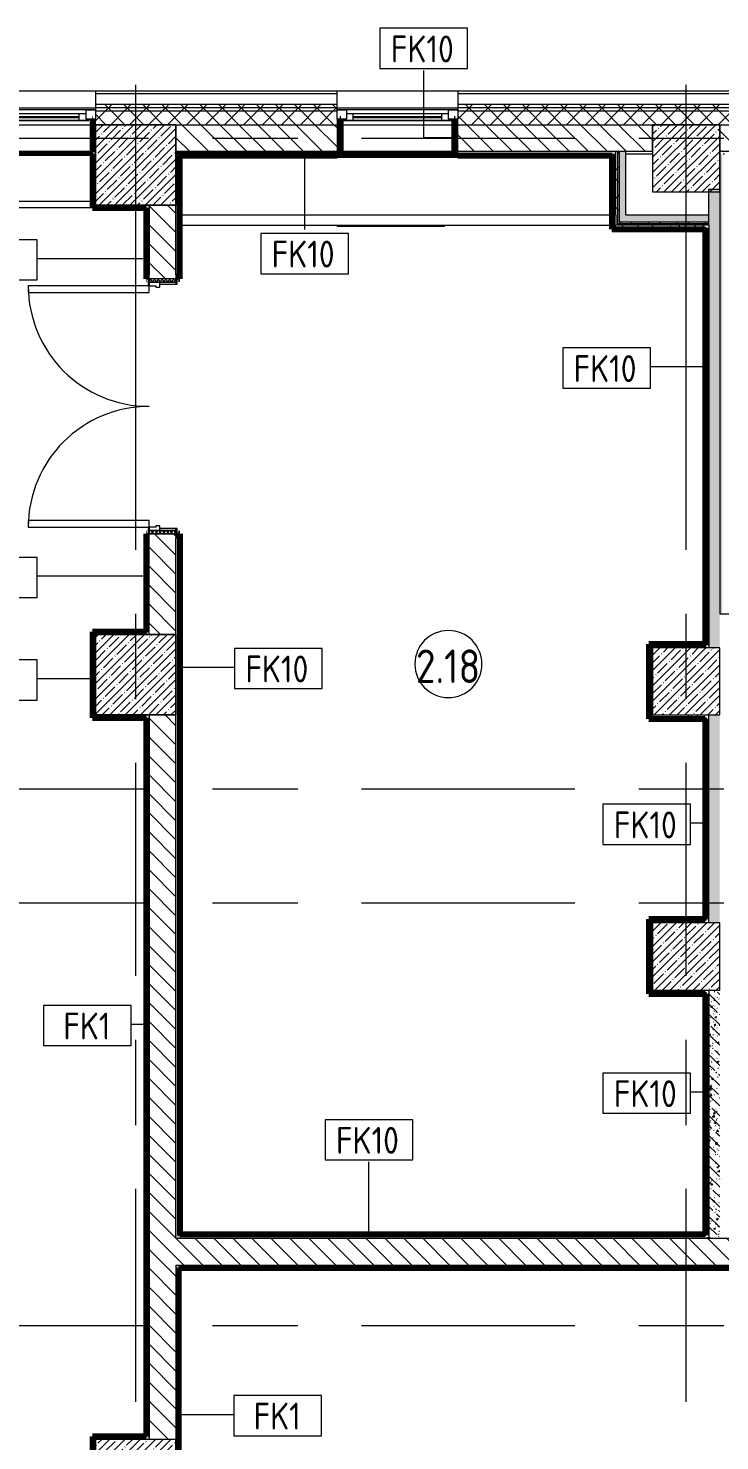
# Model space of a CAD drawing. Header units: millimetres. Extents: x 35157 to 232994, y -8553 to 29000.
# Drawn here: x 65660 to 70810, y 17291 to 27819 of the extents above; entities that cross this region are included whole.
import ezdxf

# ---------------------------------------------------------------- set-up
doc = ezdxf.new("R2010")
doc.units = ezdxf.units.MM
doc.linetypes.add('Осевая', pattern=[3175, 635, -476.25, 1587.5, -476.25])
for name, color, linetype, lineweight in [('A-AREA-IDEN', 7, 'Continuous', 9), ('A-DOOR', 7, 'Continuous', 9), ('A-DOOR-2', 7, 'Continuous', 13), ('A-DOOR-FRAM', 7, 'Continuous', 13), ('A-DOOR-FRAM-1', 7, 'Continuous', 9), ('A-GLAZ', 7, 'Continuous', 9), ('A-GLAZ-1', 7, 'Continuous', 13), ('A-WALL', 7, 'Continuous', 9), ('A-WALL-IDEN', 7, 'Continuous', 9), ('I-WALL', 7, 'Continuous', 9), ('S-COLS', 7, 'Continuous', 9), ('Знаки', 7, 'Continuous', 9), ('Оси', 7, 'Continuous', 9), ('Оси-2', 7, 'Осевая', 9)]:
    doc.layers.add(name, color=color, linetype=linetype, lineweight=lineweight)
for name, color, linetype, lineweight, true_color in [('A-WALL-1', 7, 'Continuous', 9, 0xc0c0c0), ('A-WALL-4', 7, 'Continuous', 9, 0xff80c0), ('A-WALL-7', 7, 'Continuous', 9, 0xa9f3f5), ('I-WALL-10', 7, 'Continuous', 53, 0xff80c0), ('I-WALL-13', 7, 'Continuous', 80, 0xa9f3f5), ('I-WALL-14', 7, 'Continuous', 70, 0xa9f3f5), ('I-WALL-19', 7, 'Continuous', 80, 0xffd2ff), ('I-WALL-2', 7, 'Continuous', 9, 0xa9f3f5), ('I-WALL-5', 7, 'Continuous', 9, 0xc0c0c0), ('I-WALL-9', 7, 'Continuous', 80, 0xff80c0), ('S-WALL-ANLY', 7, 'Continuous', 13, 0x008040), ('S-WALL-ANLY-1', 7, 'Continuous', 5, 0x008040), ('Знаки-10', 7, 'Continuous', 9, 0xdfdfdf), ('Знаки-3', 9, 'Continuous', 9, 0x808080)]:
    doc.layers.add(name, color=color, linetype=linetype, lineweight=lineweight, true_color=true_color)
doc.styles.add('GOST Common', font='GOST_Common.ttf', dxfattribs={"width": 0.9, "height": 200})
doc.styles.add('GOST Common_1', font='GOST_Common.ttf', dxfattribs={"width": 0.9, "height": 250})
pattern_1 = [(45, (0, 0), (-57.02463, 57.02463), []), (45, (57.025, 0), (-57.02463, 57.02463), [100.806, -20.161, 3.353, -16.808])]
pattern_2 = [(135, (0, 0), (-70.71068, -70.71068), [])]
pattern_3 = [(135, (0, 0), (-75.43415, -75.43415), [106.68, -17.78, 3.556, -17.78]), (135, (0, 75.39), (-75.43415, -75.43415), []), (50, (0, 0), (127.52922, -11.15758), [13.335, -146.685]), (355, (0, 0), (-24.66966, 133.74002), [10.668, -117.348]), (100.451, (10.63, -0.93), (102.85973, 122.58178), [11.333, -124.663]), (46.184, (0, 35.56), (189.75516, -29.43036), [20.002, -220.027]), (96.636, (15.81, 33.1), (166.1822, 173.1996), [17, -186.995]), (351.184, (0, 35.56), (166.18393, 173.19757), [16.002, -176.022]), (21, (17.78, 26.67), (106.13027, -71.58603), [13.335, -146.685]), (326, (17.78, 26.67), (43.26188, 128.93175), [10.668, -117.348]), (71.451, (26.62, 20.7), (149.39198, 57.34505), [11.333, -124.663]), (37.5, (0, 0), (2.162228, 59.188357), [3.353, -112.573, 3.353, -115.773, -117.793]), (37.5, (0, 0), (2.162228, 59.188357), [-235.052, 3.353, -114.44]), (7.5, (0, 0), (46.773857, 70.12615), [3.353, -64.567, 3.353, -109.906, -44.894]), (7.5, (0, 0), (46.773857, 70.12615), [-181.178, 3.353, -41.542]), (327.5, (-39.65, 0), (94.91367, -4.010093), [3.353, -41.097, 3.353, -135.331, -184.023]), (327.5, (-39.65, 0), (94.91367, -4.010093), [-183.134, 3.353, -180.67]), (317.5, (-57.43, 0), (103.69057, 17.79882), [3.353, -54.432, 3.353, -88.748, -130.683]), (317.5, (-57.43, 0), (103.69057, 17.79882), [-149.885, 3.353, -127.33])]
pattern_4 = [(45, (0, 0), (-70.71068, 70.71068), []), (135, (0, 0), (-70.71068, -70.71068), [])]
pattern_5 = [(0, (0, 0), (121.92, 30.48), [10.058, -81.382, 10.058, -81.382, -487.68]), (0, (0, 0), (121.92, 30.48), [-182.88, 10.058, -172.822, 10.058, -81.382, -213.36]), (0, (0, 0), (121.92, 30.48), [-457.2, 10.058, -50.902, 10.058, -142.342]), (120, (45.72, 15.24), (-87.356454, 90.345817), [10.058, -81.382, 10.058, -81.382, -487.68]), (120, (45.72, 15.24), (-87.356454, 90.345817), [-182.88, 10.058, -172.822, 10.058, -81.382, -213.36]), (120, (45.72, 15.24), (-87.356454, 90.345817), [-457.2, 10.058, -50.902, 10.058, -142.342]), (240, (60.96, 76.2), (-34.563546, -120.825817), [10.058, -81.382, 10.058, -81.382, -487.68]), (240, (60.96, 76.2), (-34.563546, -120.825817), [-182.88, 10.058, -172.822, 10.058, -81.382, -213.36]), (240, (60.96, 76.2), (-34.563546, -120.825817), [-457.2, 10.058, -50.902, 10.058, -142.342])]
pattern_6 = [(45, (0, 0), (-106.06602, 106.06602), []), (135, (0, 0), (-106.06602, -106.06602), [])]

# ---------------------------------------------------------------- blocks, each defined once
blk = doc.blocks.new('BSC_Колонна _Прямоугольная - 600х600-V14-План отделки стен 2 этажа в осях 12-23')
at = {"layer": 'S-COLS'}
h = blk.add_hatch(dxfattribs=at)
h.set_pattern_fill('FP_17', color=256, style=0, pattern_type=2)
h.set_pattern_definition([(45, (-66460, -17000), (-57.02463, 57.02463), []), (45, (-66402.975, -17000), (-57.02463, 57.02463), [100.806, -20.161, 3.353, -16.808])])
h.paths.add_polyline_path([(-300, -300), (300, -300), (300, 300), (-300, 300)])
for p, q in [((300, 300), (-300, 300)), ((-300, 300), (-300, -300)), ((300, -300), (300, 300)), ((-300, -300), (300, -300))]:
    blk.add_line(p, q, dxfattribs=at)
blk = doc.blocks.new('BSC_Колонна _Прямоугольная - 500х500-V26-План отделки стен 2 этажа в осях 12-23')
at = {"layer": 'S-COLS'}
h = blk.add_hatch(dxfattribs=at)
h.set_pattern_fill('FP_36', color=256, style=0, pattern_type=2)
h.set_pattern_definition([(45, (-70560, -22950), (-57.02463, 57.02463), []), (45, (-70502.975, -22950), (-57.02463, 57.02463), [100.806, -20.161, 3.353, -16.808])])
h.paths.add_polyline_path([(-250, -250), (250, -250), (250, 250), (-250, 250), (-250, -204)])
for p, q in [((250, 250), (-250, 250)), ((-250, 250), (-250, -250)), ((250, -250), (250, 250)), ((-250, -250), (250, -250))]:
    blk.add_line(p, q, dxfattribs=at)
blk = doc.blocks.new('110_Дверь_СКБ_2Ст - Д-10 1800x2100h_Актовый зал EI30-32403870-План отделки стен 2 этажа в осях 12-23')
at = {"layer": 'A-DOOR'}
h = blk.add_hatch(dxfattribs=at)
h.set_pattern_fill('FP_48', color=256, style=0, pattern_type=2)
h.set_pattern_definition([(135, (1351.41, 164.685), (-14.1421, -14.1421), []), (225, (1351.41, 164.685), (14.1421, -14.1421), [])])
h.paths.add_polyline_path([(937.5, 100), (937.5, -100), (962.5, -100), (962.5, 100)])
at = {"layer": 'A-DOOR-FRAM-1'}
h = blk.add_hatch(dxfattribs=at)
h.set_pattern_fill('FP_49', color=256, style=0, pattern_type=2)
h.set_pattern_definition([(45, (-771.384, 164.685), (-14.1421, 14.1421), []), (135, (-771.384, 164.685), (-14.1421, -14.1421), [])])
h.paths.add_polyline_path([(-937.5, -100), (-912.5, -100), (-912.5, 100), (-937.5, 100)])
at = {"layer": 'A-DOOR'}
for centre, start, end in [((-887.5, 100), 0, 90), ((912.5, 100), 90, 180)]:
    blk.add_arc(centre, 900, start, end, dxfattribs=at)
at = {"layer": 'A-DOOR-2'}
for p, q in [((-887.5, 1000), (-887.5, 100)), ((-837.5, 1000), (-887.5, 1000)), ((-837.5, 100), (-837.5, 1000)), ((912.5, 1000), (862.5, 1000)), ((862.5, 1000), (862.5, 100)), ((912.5, 100), (912.5, 1000)), ((-887.5, 100), (-837.5, 100)), ((862.5, 100), (912.5, 100))]:
    blk.add_line(p, q, dxfattribs=at)
at = {"layer": 'A-DOOR-FRAM'}
for p, q in [((-897.5, 108), (-967.5, 108)), ((-967.5, 108), (-967.5, 100)), ((-897.5, 100), (-897.5, 108)), ((992.5, 108), (922.5, 108)), ((922.5, 108), (922.5, 100)), ((992.5, 100), (992.5, 108)), ((-967.5, 100), (-897.5, 100)), ((-912.5, 100), (-937.5, 100)), ((-937.5, 100), (-937.5, -100)), ((-887.5, 100), (-912.5, 100)), ((-912.5, 100), (-912.5, 20)), ((-912.5, -100), (-912.5, 100)), ((-912.5, 20), (-877.5, 20)), ((-897.5, 20), (-912.5, 20)), ((-912.5, 20), (-912.5, -100)), ((-897.5, -100), (-897.5, 20)), ((-887.5, 50), (-887.5, 100)), ((-877.5, 50), (-887.5, 50)), ((-877.5, 20), (-877.5, 50)), ((912.5, 50), (902.5, 50)), ((902.5, 50), (902.5, 20)), ((902.5, 20), (937.5, 20)), ((912.5, 100), (912.5, 50)), ((937.5, 100), (912.5, 100)), ((922.5, 100), (992.5, 100)), ((937.5, 20), (922.5, 20)), ((922.5, 20), (922.5, -100)), ((937.5, 20), (937.5, 100)), ((962.5, 100), (937.5, 100)), ((937.5, 100), (937.5, -100)), ((937.5, -100), (937.5, 20)), ((962.5, -100), (962.5, 100)), ((-897.5, -100), (-967.5, -100)), ((-967.5, -100), (-967.5, -108)), ((-937.5, -100), (-912.5, -100)), ((-912.5, -100), (-897.5, -100)), ((-897.5, -108), (-897.5, -100)), ((922.5, -100), (937.5, -100)), ((992.5, -100), (922.5, -100)), ((922.5, -100), (922.5, -108)), ((937.5, -100), (962.5, -100)), ((992.5, -108), (992.5, -100)), ((-967.5, -108), (-897.5, -108)), ((922.5, -108), (992.5, -108))]:
    blk.add_line(p, q, dxfattribs=at)
blk = doc.blocks.new('BSC_Колонна _Прямоугольная - 500х500-V34-План отделки стен 2 этажа в осях 12-23')
at = {"layer": 'S-COLS'}
h = blk.add_hatch(dxfattribs=at)
h.set_pattern_fill('FP_53', color=256, style=0, pattern_type=2)
h.set_pattern_definition([(45, (-70560, -20900), (-57.02463, 57.02463), []), (45, (-70502.975, -20900), (-57.02463, 57.02463), [100.806, -20.161, 3.353, -16.808])])
h.paths.add_polyline_path([(-250, -250), (250, -250), (250, 250), (-250, 250)])
for p, q in [((250, 250), (-250, 250)), ((-250, 250), (-250, -250)), ((250, -250), (250, 250)), ((-250, -250), (250, -250))]:
    blk.add_line(p, q, dxfattribs=at)
blk = doc.blocks.new('120_Окно_СКБ_1Ст - 120_Окно_СКБ_1Ст 900х2500_h_-19906774-План отделки стен 2 этажа в осях 12-23')
at = {"layer": 'A-GLAZ'}
for p, q in [((450, -5), (-450, -5)), ((-430, -75), (-400, -75)), ((-330, -55), (330, -55)), ((330, -65), (-330, -65)), ((400, -75), (430, -75))]:
    blk.add_line(p, q, dxfattribs=at)
at = {"layer": 'A-GLAZ-1'}
for p, q in [((-450, -75), (-450, -5)), ((-450, -5), (-380, -5)), ((-380, -75), (-450, -75)), ((-380, -75), (-400, -75)), ((-400, -75), (-400, -85)), ((-400, -85), (400, -85)), ((400, -85), (-400, -85)), ((-380, -5), (-380, -75)), ((380, -35), (-380, -35)), ((-380, -35), (-380, -75)), ((-330, -85), (-330, -35)), ((330, -85), (330, -35)), ((380, -75), (380, -5)), ((380, -5), (450, -5)), ((380, -75), (380, -35)), ((450, -75), (380, -75)), ((400, -75), (380, -75)), ((400, -85), (400, -75)), ((450, -5), (450, -75))]:
    blk.add_line(p, q, dxfattribs=at)
blk = doc.blocks.new('120_Окно_СКБ_1Ст - 120_Окно_СКБ_1Ст 900х2500_h_-V35-План отделки стен 2 этажа в осях 12-23')
at = {"layer": 'A-GLAZ'}
for p, q in [((450, -5), (-450, -5)), ((-421, -75), (-400, -75)), ((-330, -55), (330, -55)), ((330, -65), (-330, -65)), ((400, -75), (421, -75))]:
    blk.add_line(p, q, dxfattribs=at)
at = {"layer": 'A-GLAZ-1'}
for p, q in [((-450, -75), (-450, -5)), ((-450, -5), (-380, -5)), ((-380, -75), (-450, -75)), ((-380, -75), (-400, -75)), ((-400, -75), (-400, -85)), ((-400, -85), (400, -85)), ((400, -85), (-400, -85)), ((-380, -5), (-380, -75)), ((380, -35), (-380, -35)), ((-380, -35), (-380, -75)), ((-330, -85), (-330, -35)), ((330, -85), (330, -35)), ((380, -75), (380, -5)), ((380, -5), (450, -5)), ((380, -75), (380, -35)), ((450, -75), (380, -75)), ((400, -75), (380, -75)), ((400, -85), (400, -75)), ((450, -5), (450, -75))]:
    blk.add_line(p, q, dxfattribs=at)
blk = doc.blocks.new('Съемный металлический экран с перфорацией - E2-31419932-План отделки стен 2 этажа в осях 12-23')
at = {"layer": 'Знаки'}
h = blk.add_hatch(dxfattribs=at)
h.set_pattern_fill('FP_65', color=256, style=0, pattern_type=2)
h.set_pattern_definition([(0, (-67941.71, -26342.5), (0, 50.8), [13.612, -74.376]), (60, (-67916.31, -26335.694), (-43.99409, 25.4), [13.612, -74.376]), (120, (-67909.506, -26310.294), (-43.99409, -25.4), [13.612, -74.376]), (30, (-67928.1, -26342.5), (9e-05, 101.59984), [13.612, -87.988]), (30, (-67953.5, -26298.51), (9e-05, 101.59984), [13.612, -87.988]), (150, (-67941.71, -26342.5), (-87.98809, -50.79984), [13.612, -87.988]), (150, (-67916.31, -26298.51), (-87.98809, -50.79984), [13.612, -87.988]), (90, (-67909.51, -26323.91), (-87.988, 50.8), [13.612, -87.988]), (90, (-67960.31, -26323.91), (-87.988, 50.8), [13.612, -87.988])])
h.paths.add_polyline_path([(800, 0), (800, 7), (0, 7), (0, 0), (273, 0)])
at = {"layer": 'Знаки-10'}
for p, q in [((0, 0), (0, 7)), ((800, 0), (0, 0)), ((800, 7), (800, 0))]:
    blk.add_line(p, q, dxfattribs=at)
at = {"layer": 'Знаки-3'}
for p, q in [((0, 7), (0, 0)), ((0, 0), (800, 0)), ((800, 0), (800, 7))]:
    blk.add_line(p, q, dxfattribs=at)
blk = doc.blocks.new('Зашивка приборов отопления29 - Зашивка приборов отопления-33323054-План отделки стен 2 этажа в осях 12-23')
at = {"layer": 'A-WALL-1'}
for p, q in [((70007, 26425), (66789, 26425)), ((66789, 26350), (70007, 26350))]:
    blk.add_line(p, q, dxfattribs=at)
blk = doc.blocks.new('М_стена_0001 - Типоразмер_без рамки-25382661-План отделки стен 2 этажа в осях 12-23')
at = {"layer": 'A-WALL-IDEN'}
for p, q in [((3.26, 1.52), (-3.27, 1.52)), ((-3.27, 1.52), (-3.27, -1.48)), ((3.26, -1.48), (3.26, 1.52)), ((-3.27, -1.48), (3.26, -1.48))]:
    blk.add_line(p, q, dxfattribs=at)
blk = doc.blocks.new('Марка_Помещения - Номер-25198446-План отделки стен 2 этажа в осях 12-23')
at = {"layer": 'A-AREA-IDEN'}
for start, end in [(360, 180), (180, 360)]:
    blk.add_arc((0, 0), 2.5, start, end, dxfattribs=at)

msp = doc.modelspace()

# ---------------------------------------------------------------- hatches: boundary and pattern name
at = {"layer": 'A-WALL'}
h = msp.add_hatch(dxfattribs=at)
h.set_pattern_fill('FP_16', color=256, style=0, pattern_type=2)
h.set_pattern_definition(pattern_4)
h.paths.add_polyline_path([(85140.7, 27200), (85140.7, 27250), (80350, 27250), (80350, 27200), (84736.5, 27200)])
h.paths.add_polyline_path([(76484.7, 27200), (77850, 27200), (77850, 27250), (76340, 27250), (76340, 27200)])
h.paths.add_polyline_path([(74234.2, 27200), (74240, 27200), (74240, 27250), (68860, 27250), (68860, 27200), (73484, 27200)])
h.paths.add_polyline_path([(64955.2, 27200), (65260, 27200), (65260, 27250), (64180, 27250), (64180, 27200)])
h.paths.add_polyline_path([(61040, 27200), (61040, 27250), (59860, 27250), (59860, 27200), (60755.2, 27200)])
h.paths.add_polyline_path([(66732.5, 27200), (67960, 27200), (67960, 27250), (66160, 27250), (66160, 27200)])
h.paths.add_polyline_path([(55909.9, 27200), (57160, 27200), (57160, 27250), (55909.9, 27250)])
h.paths.add_polyline_path([(49660.3, 27200), (50760.2, 27200), (50760.2, 27250), (49660.3, 27250)])
h.paths.add_polyline_path([(48728.6, 27200), (48760.3, 27200), (48760.3, 27250), (47507, 27250), (47507, 27200)])
h.paths.add_polyline_path([(55009.9, 27200), (55009.9, 27250), (53860.2, 27250), (53860.2, 27200), (54729.9, 27200)])
h.paths.add_polyline_path([(44227.6, 27200), (44407, 27200), (44407, 27250), (42010, 27250), (42010, 27200), (42727.2, 27200)])
h = msp.add_hatch(dxfattribs=at)
h.set_pattern_fill('FP_16', color=256, style=0, pattern_type=2)
h.set_pattern_definition(pattern_4)
h.paths.add_polyline_path([(85140.7, 27100), (85140.7, 27200), (80350, 27200), (80350, 27100), (84736.5, 27100)])
h.paths.add_polyline_path([(77250, 27100), (77850, 27100), (77850, 27200), (76340, 27200), (76340, 27100), (77234.8, 27100)])
h.paths.add_polyline_path([(73484, 27100), (74240, 27100), (74240, 27200), (68860, 27200), (68860, 27100), (72733.8, 27100)])
h.paths.add_polyline_path([(66760, 27100), (67960, 27100), (67960, 27200), (66160, 27200), (66160, 27100), (66732.5, 27100)])
h.paths.add_polyline_path([(64955.2, 27100), (65260, 27100), (65260, 27200), (64180, 27200), (64180, 27100)])
h.paths.add_polyline_path([(53860.2, 27100), (55009.9, 27100), (55009.9, 27200), (53860.2, 27200)])
h.paths.add_polyline_path([(60755.2, 27100), (61040, 27100), (61040, 27200), (59860, 27200), (59860, 27100), (60731.2, 27100)])
h.paths.add_polyline_path([(42060, 27100), (44407, 27100), (44407, 27200), (42060, 27200)])
h.paths.add_polyline_path([(55909.9, 27100), (57160, 27100), (57160, 27200), (55909.9, 27200)])
h.paths.add_polyline_path([(50364.8, 27100), (50760.2, 27100), (50760.2, 27200), (49660.3, 27200), (49660.3, 27100), (50228.9, 27100)])
h.paths.add_polyline_path([(47507, 27100), (48760.3, 27100), (48760.3, 27200), (47507, 27200)])
at = {"layer": 'I-WALL'}
h = msp.add_hatch(dxfattribs=at)
h.set_pattern_fill('FP_20', color=256, style=0, pattern_type=2)
h.set_pattern_definition(pattern_2)
h.paths.add_polyline_path([(84100.7, 26900), (84200, 26900), (84200, 27100), (81150, 27100), (81150, 26900), (84080.7, 26900)])
h.paths.add_polyline_path([(77609.9, 26900), (77850, 26900), (77850, 27100), (77250, 27100), (77250, 26900), (77590, 26900)])
h.paths.add_polyline_path([(80350, 26900), (80650, 26900), (80650, 27100), (80350, 27100), (80350, 26951.2)])
h.paths.add_polyline_path([(72358.8, 26900), (73540, 26900), (73540, 27100), (70810, 27100), (70810, 26900), (72171.2, 26900)])
h.paths.add_polyline_path([(69733.2, 26900), (70310, 26900), (70310, 27100), (68860, 27100), (68860, 26900)])
h.paths.add_polyline_path([(76484.7, 26900), (76750, 26900), (76750, 27100), (76340, 27100), (76340, 26900)])
h.paths.add_polyline_path([(74040, 26900), (74240, 26900), (74240, 27100), (74040, 27100), (74040, 26951.2)])
h.paths.add_polyline_path([(66780, 26900), (67960, 26900), (67960, 27100), (66760, 27100), (66760, 26900)])
h.paths.add_polyline_path([(65260, 26900), (65260, 27100), (64160, 27100), (64160, 26900), (65232.2, 26900)])
h.paths.add_polyline_path([(61060, 26900), (61060, 27100), (59860, 27100), (59860, 26900), (60781, 26900)])
h.paths.add_polyline_path([(57160, 26900), (57160, 27100), (55909.9, 27100), (55909.9, 26900), (56230.2, 26900)])
h.paths.add_polyline_path([(55009.9, 26900), (55009.9, 27100), (53860.2, 27100), (53860.2, 26900), (54781, 26900)])
h.paths.add_polyline_path([(50760.2, 26900), (50760.2, 27100), (50364.8, 27100), (50364.8, 26900)])
h = msp.add_hatch(dxfattribs=at)
h.set_pattern_fill('FP_63', color=256, style=0, pattern_type=2)
h.set_pattern_definition(pattern_5)
h.paths.add_polyline_path([(66160, 26900), (66160, 27140), (66140, 27140), (66140, 26900)])
h = msp.add_hatch(dxfattribs=at)
h.set_pattern_fill('FP_63', color=256, style=0, pattern_type=2)
h.set_pattern_definition(pattern_5)
h.paths.add_polyline_path([(67960, 26900), (67980, 26900), (67980, 27140), (67960, 27140)])
h = msp.add_hatch(dxfattribs=at)
h.set_pattern_fill('FP_63', color=256, style=0, pattern_type=2)
h.set_pattern_definition(pattern_5)
h.paths.add_polyline_path([(68840, 26900), (68860, 26900), (68860, 27140), (68840, 27140)])
h = msp.add_hatch(dxfattribs=at)
h.set_pattern_fill('FP_63', color=256, style=0, pattern_type=2)
h.set_pattern_definition(pattern_5)
h.paths.add_polyline_path([(66140, 26880), (66140, 26900), (60760, 26900), (60760, 26880), (65982.4, 26880)])
h = msp.add_hatch(dxfattribs=at)
h.set_pattern_fill('FP_63', color=256, style=0, pattern_type=2)
h.set_pattern_definition(pattern_5)
h.paths.add_polyline_path([(66160, 26500), (66160, 26900), (66140, 26900), (66140, 26500)])
h = msp.add_hatch(dxfattribs=at)
h.set_pattern_fill('FP_63', color=256, style=0, pattern_type=2)
h.set_pattern_definition(pattern_5)
h.paths.add_polyline_path([(68860, 26880), (70035.6, 26880), (70035.6, 26900), (68860, 26900)])
h.paths.add_polyline_path([(67960, 26880), (67960, 26900), (66760, 26900), (66760, 26880)])
h = msp.add_hatch(dxfattribs=at)
h.set_pattern_fill('FP_63', color=256, style=0, pattern_type=2)
h.set_pattern_definition(pattern_5)
h.paths.add_polyline_path([(66760, 18800), (66780, 18800), (66780, 24050), (66768, 24050), (66768, 24020), (66760, 24020), (66760, 21812)])
h.paths.add_polyline_path([(66780, 25950), (66780, 26880), (66760, 26880), (66760, 25980), (66768, 25980), (66768, 25950)])
h = msp.add_hatch(dxfattribs=at)
h.set_pattern_fill('FP_63', color=256, style=0, pattern_type=2)
h.set_pattern_definition(pattern_5)
h.paths.add_polyline_path([(70015.6, 26330), (70035.6, 26330), (70035.6, 26880), (70015.6, 26880), (70015.6, 26484)])
h = msp.add_hatch(dxfattribs=at)
h.set_pattern_fill('FP_64', color=256, style=0, pattern_type=2)
h.set_pattern_definition(pattern_6)
h.paths.add_polyline_path([(70035.6, 26362.5), (70048.1, 26362.5), (70048.1, 26900), (70035.6, 26900), (70035.6, 26425)])
h = msp.add_hatch(dxfattribs=at)
h.set_pattern_fill('FP_64', color=256, style=0, pattern_type=2)
h.set_pattern_definition(pattern_6)
h.paths.add_polyline_path([(70060.6, 26375), (70060.6, 26900), (70048.1, 26900), (70048.1, 26375)])
for points in [[(70060.6, 26425), (70110.6, 26425), (70110.6, 26900), (70060.6, 26900), (70060.6, 26484)], [(70060.6, 26375), (70730, 26375), (70730, 26425), (70060.6, 26425)]]:
    msp.add_hatch(color=256, dxfattribs=at).paths.add_polyline_path(points)
h = msp.add_hatch(dxfattribs=at)
h.set_pattern_fill('FP_63', color=256, style=0, pattern_type=2)
h.set_pattern_definition(pattern_5)
h.paths.add_polyline_path([(73509, 26880), (73520, 26880), (73520, 26900), (70810, 26900), (70810, 26880), (73484, 26880)])
h = msp.add_hatch(dxfattribs=at)
h.set_pattern_fill('FP_63', color=256, style=0, pattern_type=2)
h.set_pattern_definition(pattern_5)
h.paths.add_polyline_path([(70810, 23455), (70830, 23455), (70830, 26880), (70810, 26880), (70810, 23680.8)])
h = msp.add_hatch(dxfattribs=at)
h.set_pattern_fill('FP_28', color=256, style=0, pattern_type=2)
h.set_pattern_definition(pattern_3)
h.paths.add_polyline_path([(70730, 21150), (70810, 21150), (70810, 22700), (70730, 22700), (70730, 21170)])
h.paths.add_polyline_path([(70810, 23200), (70810, 26617.5), (70730, 26617.5), (70730, 23200)])
h = msp.add_hatch(dxfattribs=at)
h.set_pattern_fill('FP_63', color=256, style=0, pattern_type=2)
h.set_pattern_definition(pattern_5)
h.paths.add_polyline_path([(66540, 26480), (66540, 26500), (66140, 26500), (66140, 26480), (66513, 26480)])
h = msp.add_hatch(dxfattribs=at)
h.set_pattern_fill('FP_63', color=256, style=0, pattern_type=2)
h.set_pattern_definition(pattern_5)
h.paths.add_polyline_path([(66540, 23320), (66560, 23320), (66559.2, 24020), (66552, 24020), (66552, 24050), (66540, 24050), (66540, 23321)])
h.paths.add_polyline_path([(66540, 25950), (66552, 25950), (66552, 25980), (66560, 25980), (66560, 26500), (66540, 26500), (66540, 26467)])
h = msp.add_hatch(dxfattribs=at)
h.set_pattern_fill('FP_20', color=256, style=0, pattern_type=2)
h.set_pattern_definition(pattern_2)
h.paths.add_polyline_path([(66560, 12300), (66760, 12300), (66760, 15175), (66560, 15175), (66560, 12320)])
h.paths.add_polyline_path([(66760, 16625), (66760, 16700), (66560, 16700), (66560, 16625)])
h.paths.add_polyline_path([(66760, 17300), (66760, 22700), (66560, 22700), (66560, 17300), (66623.8, 17300)])
h.paths.add_polyline_path([(66760, 23300), (66760, 24050), (66560, 24050), (66560, 23300)])
h.paths.add_polyline_path([(66760, 25950), (66760, 26500), (66560, 26500), (66560, 25950), (66732.5, 25950)])
h = msp.add_hatch(dxfattribs=at)
h.set_pattern_fill('FP_64', color=256, style=0, pattern_type=2)
h.set_pattern_definition(pattern_6)
h.paths.add_polyline_path([(70035.6, 26350), (70730, 26350), (70730, 26362.5), (70035.6, 26362.5)])
h = msp.add_hatch(dxfattribs=at)
h.set_pattern_fill('FP_63', color=256, style=0, pattern_type=2)
h.set_pattern_definition(pattern_5)
h.paths.add_polyline_path([(70701, 26330), (70730, 26330), (70730, 26350), (70035.6, 26350), (70035.6, 26330)])
h = msp.add_hatch(dxfattribs=at)
h.set_pattern_fill('FP_64', color=256, style=0, pattern_type=2)
h.set_pattern_definition(pattern_6)
h.paths.add_polyline_path([(70048.1, 26362.5), (70730, 26362.5), (70730, 26375), (70048.1, 26375)])
h = msp.add_hatch(dxfattribs=at)
h.set_pattern_fill('FP_63', color=256, style=0, pattern_type=2)
h.set_pattern_definition(pattern_5)
h.paths.add_polyline_path([(70710, 23220), (70730, 23220), (70730, 26330), (70710, 26330), (70710, 23229)])
h = msp.add_hatch(dxfattribs=at)
h.set_pattern_fill('FP_63', color=256, style=0, pattern_type=2)
h.set_pattern_definition(pattern_5)
h.paths.add_polyline_path([(66160, 22700), (66160, 23320), (66140, 23320), (66140, 22700)])
h = msp.add_hatch(dxfattribs=at)
h.set_pattern_fill('FP_63', color=256, style=0, pattern_type=2)
h.set_pattern_definition(pattern_5)
h.paths.add_polyline_path([(66560, 23300), (66560, 23320), (66160, 23320), (66160, 23300)])
h = msp.add_hatch(dxfattribs=at)
h.set_pattern_fill('FP_63', color=256, style=0, pattern_type=2)
h.set_pattern_definition(pattern_5)
h.paths.add_polyline_path([(70290, 22700), (70310, 22700), (70310, 23220), (70290, 23220), (70290, 22746.4)])
h = msp.add_hatch(dxfattribs=at)
h.set_pattern_fill('FP_63', color=256, style=0, pattern_type=2)
h.set_pattern_definition(pattern_5)
h.paths.add_polyline_path([(70730, 23200), (70730, 23220), (70310, 23220), (70310, 23200)])
h = msp.add_hatch(dxfattribs=at)
h.set_pattern_fill('FP_63', color=256, style=0, pattern_type=2)
h.set_pattern_definition(pattern_5)
h.paths.add_polyline_path([(66540, 22680), (66540, 22700), (66140, 22700), (66140, 22680), (66527, 22680)])
h = msp.add_hatch(dxfattribs=at)
h.set_pattern_fill('FP_63', color=256, style=0, pattern_type=2)
h.set_pattern_definition(pattern_5)
h.paths.add_polyline_path([(66540, 17300), (66560, 17300), (66560, 22700), (66540, 22700), (66540, 17320)])
h = msp.add_hatch(dxfattribs=at)
h.set_pattern_fill('FP_63', color=256, style=0, pattern_type=2)
h.set_pattern_definition(pattern_5)
h.paths.add_polyline_path([(70687.8, 22680), (70710, 22680), (70710, 22700), (70290, 22700), (70290, 22680), (70310, 22680)])
h = msp.add_hatch(dxfattribs=at)
h.set_pattern_fill('FP_63', color=256, style=0, pattern_type=2)
h.set_pattern_definition(pattern_5)
h.paths.add_polyline_path([(70730, 21170), (70730, 22700), (70710, 22700), (70710, 21170)])
h = msp.add_hatch(dxfattribs=at)
h.set_pattern_fill('FP_63', color=256, style=0, pattern_type=2)
h.set_pattern_definition(pattern_5)
h.paths.add_polyline_path([(70290, 20650), (70310, 20650), (70310, 21170), (70290, 21170), (70290, 21150)])
h = msp.add_hatch(dxfattribs=at)
h.set_pattern_fill('FP_63', color=256, style=0, pattern_type=2)
h.set_pattern_definition(pattern_5)
h.paths.add_polyline_path([(70730, 21150), (70730, 21170), (70310, 21170), (70310, 21150)])
h = msp.add_hatch(dxfattribs=at)
h.set_pattern_fill('FP_63', color=256, style=0, pattern_type=2)
h.set_pattern_definition(pattern_5)
h.paths.add_polyline_path([(70310, 20630), (70710, 20630), (70710, 20650), (70290, 20650), (70290, 20630)])
h = msp.add_hatch(dxfattribs=at)
h.set_pattern_fill('FP_63', color=256, style=0, pattern_type=2)
h.set_pattern_definition(pattern_5)
h.paths.add_polyline_path([(70710, 18800), (70730, 18800), (70730, 20650), (70710, 20650), (70710, 18820)])
h = msp.add_hatch(dxfattribs=at)
h.set_pattern_fill('FP_28', color=256, style=0, pattern_type=2)
h.set_pattern_definition(pattern_3)
h.paths.add_polyline_path([(70730, 18800), (70810, 18800), (70810, 20650), (70730, 20650), (70730, 19943.2)])
h = msp.add_hatch(dxfattribs=at)
h.set_pattern_fill('FP_20', color=256, style=0, pattern_type=2)
h.set_pattern_definition(pattern_2)
h.paths.add_polyline_path([(84200, 18600), (84200, 18800), (80180, 18800), (80180, 18600), (83236.2, 18600)])
h.paths.add_polyline_path([(77340, 18600), (78580, 18600), (78580, 18800), (77340, 18800)])
h.paths.add_polyline_path([(76240, 18600), (76240, 18800), (74040, 18800), (74040, 18600), (76210, 18600)])
h.paths.add_polyline_path([(73540, 18600), (73540, 18800), (66760, 18800), (66760, 18600), (72733.8, 18600)])
h = msp.add_hatch(dxfattribs=at)
h.set_pattern_fill('FP_63', color=256, style=0, pattern_type=2)
h.set_pattern_definition(pattern_5)
h.paths.add_polyline_path([(66780, 18800), (70710, 18800), (70710, 18820), (66780, 18820)])
h = msp.add_hatch(dxfattribs=at)
h.set_pattern_fill('FP_63', color=256, style=0, pattern_type=2)
h.set_pattern_definition(pattern_5)
h.paths.add_polyline_path([(84460, 18580), (84460, 18600), (80210, 18599.9), (80210, 18592), (80180, 18592), (80180, 18580), (84459, 18580)])
h.paths.add_polyline_path([(77370, 18580), (79080, 18580), (79080, 18592), (79050, 18592), (79050, 18600), (77370, 18599.7), (77370, 18592), (77340, 18592), (77340, 18580)])
h.paths.add_polyline_path([(76240, 18580), (76240, 18592), (76210, 18592), (76210, 18600), (66760, 18600), (66760, 18580), (76210, 18580)])
h = msp.add_hatch(dxfattribs=at)
h.set_pattern_fill('FP_63', color=256, style=0, pattern_type=2)
h.set_pattern_definition(pattern_5)
h.paths.add_polyline_path([(66780, 13600), (66780, 15175), (66768, 15175), (66768, 15145), (66760, 15145), (66760, 13600)])
h.paths.add_polyline_path([(66780, 16625), (66780, 18580), (66760, 18580), (66760, 16655), (66768, 16655), (66768, 16625)])
h = msp.add_hatch(dxfattribs=at)
h.set_pattern_fill('FP_63', color=256, style=0, pattern_type=2)
h.set_pattern_definition(pattern_5)
h.paths.add_polyline_path([(66160, 16700), (66160, 17320), (66140, 17320), (66140, 16700)])
h = msp.add_hatch(dxfattribs=at)
h.set_pattern_fill('FP_63', color=256, style=0, pattern_type=2)
h.set_pattern_definition(pattern_5)
h.paths.add_polyline_path([(66540, 17300), (66539, 17320), (66160, 17320), (66160, 17300)])
at = {"layer": 'I-WALL-2'}
for points in [[(67980, 26900), (67989, 26900), (67989, 27140), (67980, 27140)], [(68831, 26900), (68840, 26900), (68840, 27140), (68831, 27140)], [(68860, 26871), (68860, 26880), (67960, 26880), (67960, 26871), (68232.9, 26871)], [(70006.6, 26330), (70015.6, 26330), (70015.6, 26871), (70006.6, 26871), (70006.6, 26484)], [(70701, 26321), (70701, 26330), (70006.6, 26330), (70006.6, 26321)], [(70710, 23220), (70710, 26330), (70701, 26330), (70701, 23220)], [(70290, 23220), (70710, 23220), (70710, 23229), (70281, 23229), (70281, 23220)], [(70290, 22671), (70290, 23220), (70281, 23220), (70281, 22671)], [(70290, 22671), (70710, 22671), (70710, 22680), (70290, 22680)], [(70710, 21170), (70710, 22671), (70701, 22671), (70701, 21170)], [(70290, 21170), (70701, 21170), (70701, 21179), (70281, 21179), (70281, 21170)], [(70290, 20621), (70290, 21170), (70281, 21170), (70281, 20621)], [(70710, 20621), (70710, 20630), (70290, 20630), (70290, 20621), (70701, 20621)], [(70710, 18820), (70710, 20621), (70701, 20621), (70701, 18820)], [(70701, 18820), (70701, 18829), (66789, 18829), (66789, 18820), (68232.9, 18820)]]:
    msp.add_hatch(color=256, dxfattribs=at).paths.add_polyline_path(points)
h = msp.add_hatch(color=256, dxfattribs=at)
h.paths.add_polyline_path([(66789, 18820), (66789, 24050), (66780, 24050), (66780, 18820)])
h.paths.add_polyline_path([(66789, 25950), (66789, 26900), (66780, 26900), (66780, 25950)])
h = msp.add_hatch(color=256, dxfattribs=at)
h.paths.add_polyline_path([(68860, 26871), (70015.6, 26871), (70015.6, 26880), (68860, 26880)])
h.paths.add_polyline_path([(67960, 26871), (67960, 26880), (66789, 26880), (66789, 26871)])
at = {"layer": 'S-COLS'}
h = msp.add_hatch(dxfattribs=at)
h.set_pattern_fill('FP_18', color=256, style=0, pattern_type=2)
h.set_pattern_definition(pattern_1)
h.paths.add_polyline_path([(66760, 26500), (66760, 27100), (66160, 27100), (66160, 26500), (66732.5, 26500)])
h = msp.add_hatch(dxfattribs=at)
h.set_pattern_fill('FP_18', color=256, style=0, pattern_type=2)
h.set_pattern_definition(pattern_1)
h.paths.add_polyline_path([(70810, 26600), (70810, 27100), (70310, 27100), (70310, 26600), (70483.3, 26600)])
h = msp.add_hatch(dxfattribs=at)
h.set_pattern_fill('FP_18', color=256, style=0, pattern_type=2)
h.set_pattern_definition(pattern_1)
h.paths.add_polyline_path([(66560, 22700), (66760, 22700), (66760, 23300), (66160, 23300), (66160, 22700)])

# ---------------------------------------------------------------- linework, layer by layer
at = {"layer": 'A-WALL'}
for p, q in [((67960, 27330), (66160, 27330)), ((74240, 27330), (68860, 27330)), ((67960, 27250), (66160, 27250)), ((67960, 27200), (66160, 27200)), ((74240, 27250), (68860, 27250)), ((74240, 27200), (68860, 27200)), ((66160, 27100), (67960, 27100)), ((68860, 27100), (74040, 27100)), ((66780, 25950), (66780, 26880)), ((68860, 26880), (70015.6, 26880)), ((70015.6, 26880), (70015.6, 26871)), ((70035.6, 26425), (70035.6, 26900)), ((70048.1, 26900), (70048.1, 26362.5)), ((70060.6, 26900), (70060.6, 26375)), ((73540, 26900), (70810, 26900)), ((70810, 26617.5), (70810, 23455)), ((66140, 26480), (66540, 26480)), ((66540, 26480), (66540, 26479)), ((66560, 26500), (66560, 25980)), ((66760, 25980), (66760, 26500)), ((70048.1, 26362.5), (70730, 26362.5)), ((70060.6, 26375), (70730, 26375)), ((70730, 26350), (70730, 23200)), ((66560, 23300), (66560, 24020)), ((66760, 23300), (66760, 24020)), ((66780, 18820), (66780, 24050)), ((70810, 23455), (73960, 23455)), ((70710, 23220), (70310, 23220)), ((66140, 22680), (66540, 22680)), ((66540, 22680), (66540, 22679)), ((66760, 18800), (66760, 22700)), ((70290, 22680), (70710, 22680)), ((70710, 22680), (70710, 22671)), ((70730, 21150), (70730, 22700)), ((70710, 21170), (70701, 21170)), ((70290, 20630), (70710, 20630)), ((70710, 20630), (70710, 20621)), ((66760, 18800), (73540, 18800)), ((70710, 18820), (66780, 18820)), ((66760, 18600), (73540, 18600)), ((66760, 18600), (66760, 17300)), ((66540, 17320), (66539, 17320))]:
    msp.add_line(p, q, dxfattribs=at)
at = {"layer": 'A-WALL-1'}
for p, q in [((85140.7, 27350), (57160, 27350)), ((66160, 27350), (66160, 27140)), ((67960, 27140), (67960, 27350)), ((68860, 27350), (68860, 27140))]:
    msp.add_line(p, q, dxfattribs=at)
at = {"layer": 'A-WALL-4'}
for p, q in [((66540, 25950), (66540, 26479)), ((66540, 17320), (66540, 22679)), ((66781, 18580), (66780, 18580)), ((66160, 17320), (66539, 17320))]:
    msp.add_line(p, q, dxfattribs=at)
at = {"layer": 'A-WALL-7'}
for p, q in [((70015.6, 26330), (70015.6, 26871)), ((70710, 26330), (70035.6, 26330)), ((70710, 21170), (70710, 22671)), ((70310, 21170), (70701, 21170)), ((70710, 18820), (70710, 20621))]:
    msp.add_line(p, q, dxfattribs=at)
at = {"layer": 'A-WALL-IDEN'}
for p, q in [((68605.6, 27001.8), (68605.6, 27504.8)), ((68822.3, 27001.8), (68605.6, 27001.8)), ((67717.7, 26875.5), (67717.7, 26319.7)), ((66513.9, 26100.8), (65727, 26100.8)), ((70705.5, 25294.2), (70293, 25294.2)), ((66513.9, 23733.6), (65727, 23733.6)), ((66139.5, 22970.2), (65727, 22970.2)), ((66784.5, 23055.3), (67195.4, 23055.3)), ((70705.5, 21893), (70593, 21893)), ((66539.5, 20393.9), (66427, 20393.9)), ((70705.5, 19889.7), (70593, 19889.7)), ((68196.8, 18824.5), (68196.8, 19369.8)), ((66780.5, 17486.4), (67191.4, 17486.4))]:
    msp.add_line(p, q, dxfattribs=at)
at = {"layer": 'I-WALL-10'}
msp.add_line((66140.1, 26879), (65260, 26879), dxfattribs=at)
at = {"layer": 'I-WALL-13'}
for p, q in [((67989, 27140), (67980, 27140)), ((67980, 27140), (67980, 26900)), ((67989, 26900), (67989, 27140)), ((68840, 27140), (68831, 27140)), ((68831, 27140), (68831, 26900)), ((68840, 26900), (68840, 27140)), ((66780, 26900), (66780, 26880)), ((66789, 26880), (66789, 26900)), ((67960, 26880), (66789, 26880)), ((66789, 25950), (66789, 26871)), ((66789, 26871), (67960, 26871)), ((67960, 26871), (67960, 26880)), ((67980, 26900), (67989, 26900)), ((68831, 26900), (68840, 26900)), ((68860, 26880), (68860, 26871)), ((68860, 26871), (70006.6, 26871)), ((70006.6, 26871), (70006.6, 26321)), ((70006.6, 26321), (70701, 26321)), ((70035.6, 26330), (70015.6, 26330)), ((70701, 26321), (70701, 23220)), ((70710, 23220), (70710, 26330)), ((66780, 25950), (66789, 25950)), ((66789, 24050), (66780, 24050)), ((66789, 24050), (66789, 18820)), ((70710, 23229), (70281, 23229)), ((70281, 23229), (70281, 22671)), ((70290, 23220), (70310, 23220)), ((70290, 22680), (70290, 23220)), ((70281, 22671), (70701, 22671)), ((70701, 22671), (70701, 21179)), ((70701, 21179), (70281, 21179)), ((70281, 21179), (70281, 20621)), ((70290, 21170), (70310, 21170)), ((70290, 20630), (70290, 21170)), ((70281, 20621), (70701, 20621)), ((70701, 20621), (70701, 18829)), ((70701, 18829), (66789, 18829))]:
    msp.add_line(p, q, dxfattribs=at)
at = {"layer": 'I-WALL-14'}
for p, q in [((67960, 26880), (68860, 26880)), ((68860, 26871), (67960, 26871))]:
    msp.add_line(p, q, dxfattribs=at)
at = {"layer": 'I-WALL-19'}
for p, q in [((66140, 27140), (66139, 27140)), ((66139, 27140), (66139, 26900)), ((66140, 26900), (66140, 27140)), ((66139, 26900), (66140, 26900))]:
    msp.add_line(p, q, dxfattribs=at)
at = {"layer": 'I-WALL-5'}
for p, q in [((65280, 27100), (66140, 27100)), ((66160, 27140), (66140, 27140)), ((66160, 26500), (66160, 27140)), ((66760, 27100), (66760, 26500)), ((67980, 27140), (67960, 27140)), ((67960, 27140), (67960, 26880)), ((67989, 27100), (68831, 27100)), ((68860, 27140), (68840, 27140)), ((68860, 26880), (68860, 27140)), ((70310, 26900), (70310, 27100)), ((70810, 27100), (70810, 26617.5)), ((66160, 26900), (60160, 26900)), ((60780, 26880), (66140, 26880)), ((66140, 26900), (66160, 26900)), ((66140, 26880), (66140, 26879.5)), ((67960, 26900), (66760, 26900)), ((66760, 26880), (66789, 26880)), ((66780, 26880), (66760, 26880)), ((67960, 26900), (67980, 26900)), ((68860, 26880), (67960, 26880)), ((67980, 26900), (67980, 26900)), ((68831, 26900), (67989, 26900)), ((68840, 26900), (68860, 26900)), ((70310, 26900), (68860, 26900)), ((70110.6, 26900), (70035.6, 26900)), ((70110.6, 26425), (70110.6, 26900)), ((70310, 26880), (70110.6, 26880)), ((70810, 26617.5), (70730, 26617.5)), ((70730, 26350), (70730, 26617.5)), ((60781, 26529), (66140, 26529)), ((66160.5, 26479), (60781, 26479)), ((66760, 26500), (66160, 26500)), ((70035.6, 26425), (70035.6, 26350)), ((70730, 26350), (70035.6, 26350)), ((70730, 26425), (70110.6, 26425)), ((66540, 25950), (66552, 25950)), ((66768, 25950), (66780, 25950)), ((66552, 24050), (66540, 24050)), ((66780, 24050), (66768, 24050)), ((66160, 22700), (66160, 23300)), ((66160, 23300), (66760, 23300)), ((66760, 23300), (66760, 22700)), ((70290, 23220), (70290, 23220)), ((66760, 22700), (66160, 22700)), ((66560, 22700), (66560, 17300)), ((70730, 20650), (70730, 18800))]:
    msp.add_line(p, q, dxfattribs=at)
at = {"layer": 'I-WALL-9'}
for p, q in [((66139, 26879.5), (66139, 26479)), ((66140, 26879.5), (66139, 26879.5)), ((66140, 26480), (66140, 26879.5)), ((66139, 26479), (66539, 26479)), ((66539, 26479), (66539, 25950)), ((66539, 25950), (66540, 25950)), ((66539, 24050), (66539, 23320)), ((66540, 24050), (66539, 24050)), ((66540, 23320), (66540, 24050)), ((66540, 23321), (66139, 23321)), ((66139, 23321), (66139, 22679)), ((66140, 23320), (66540, 23320)), ((66140, 22680), (66140, 23320)), ((66139, 22679), (66539, 22679)), ((66539, 22679), (66539, 17321)), ((66780, 18580), (66780, 16625)), ((76240, 18580), (66781, 18580)), ((66781, 16625), (66781, 18579)), ((66781, 18579), (76240, 18579)), ((66539, 17321), (66139, 17321)), ((66139, 17321), (66139, 16679)), ((66140, 17320), (66160, 17320)), ((66140, 16680), (66140, 17320))]:
    msp.add_line(p, q, dxfattribs=at)
at = {"layer": 'S-COLS'}
for p, q in [((66760, 27100), (66160, 27100)), ((66160, 27100), (66160, 26500)), ((66760, 26900), (66760, 27100)), ((70810, 27100), (70310, 27100)), ((70310, 27100), (70310, 26900)), ((70810, 26900), (70810, 27100)), ((66760, 26500), (66760, 26900)), ((70310, 26900), (70310, 26600)), ((70810, 26600), (70810, 26900)), ((70310, 26600), (70810, 26600)), ((66160, 26500), (66760, 26500)), ((66560, 23300), (66160, 23300)), ((66160, 23300), (66160, 22700)), ((66760, 23300), (66560, 23300)), ((66760, 22700), (66760, 23300)), ((66160, 22700), (66560, 22700)), ((66560, 22700), (66760, 22700))]:
    msp.add_line(p, q, dxfattribs=at)
at = {"layer": 'S-WALL-ANLY'}
for p, q in [((65260, 27225), (66160, 27225)), ((67960, 27225), (68860, 27225))]:
    msp.add_line(p, q, dxfattribs=at)
at = {"layer": 'S-WALL-ANLY-1'}
for p, q in [((67960, 27225), (66160, 27225)), ((74240, 27225), (68860, 27225))]:
    msp.add_line(p, q, dxfattribs=at)
at = {"layer": 'Оси'}
for p, q in [((66460, 24898.1), (66460, 27398.1)), ((70560, 24898.1), (70560, 27398.1))]:
    msp.add_line(p, q, dxfattribs=at)
at = {"layer": 'Оси-2'}
for p, q in [((38456.8, 27000), (82200, 27000)), ((66460, 593.7), (66460, 24898.1)), ((70560, 593.7), (70560, 24898.1)), ((38456.8, 22150), (82200, 22150)), ((38456.8, 21300), (82200, 21300)), ((38456.8, 18150), (82200, 18150))]:
    msp.add_line(p, q, dxfattribs=at)

# ---------------------------------------------------------------- block references
at = {"layer": 'A-AREA-IDEN', "xscale": 99.99999999999993, "yscale": 99.99999999999993, "zscale": 99.99999999999993}
msp.add_blockref('Марка_Помещения - Номер-25198446-План отделки стен 2 этажа в осях 12-23', (68789.1, 23079.8), dxfattribs=at)
at = {"layer": 'A-DOOR', "rotation": 89.9999999999999}
msp.add_blockref('110_Дверь_СКБ_2Ст - Д-10 1800x2100h_Актовый зал EI30-32403870-План отделки стен 2 этажа в осях 12-23', (66660, 24987.5), dxfattribs=at)
at = {"layer": 'A-GLAZ'}
for name, p in [('120_Окно_СКБ_1Ст - 120_Окно_СКБ_1Ст 900х2500_h_-19906774-План отделки стен 2 этажа в осях 12-23', (65710, 27215)), ('120_Окно_СКБ_1Ст - 120_Окно_СКБ_1Ст 900х2500_h_-V35-План отделки стен 2 этажа в осях 12-23', (68410, 27215))]:
    msp.add_blockref(name, p, dxfattribs=at)
at = {"layer": 'A-WALL-1'}
msp.add_blockref('Зашивка приборов отопления29 - Зашивка приборов отопления-33323054-План отделки стен 2 этажа в осях 12-23', (0, 0), dxfattribs=at)
at = {"layer": 'A-WALL-IDEN', "xscale": 99.99999999999993, "yscale": 99.99999999999993, "zscale": 99.99999999999993}
for p in [(68606.4, 27666.3), (65401.2, 26090.4), (67718.5, 26137.2), (69967.2, 25283.8), (65401.2, 23723.1), (67522.8, 23044.8), (65401.2, 22959.7), (70267.2, 21882.6), (66101.2, 20383.4), (70267.2, 19879.3), (68197.6, 19531.3), (67518.8, 17475.9)]:
    msp.add_blockref('М_стена_0001 - Типоразмер_без рамки-25382661-План отделки стен 2 этажа в осях 12-23', p, dxfattribs=at)
at = {"layer": 'S-COLS'}
for name, p in [('BSC_Колонна _Прямоугольная - 500х500-V26-План отделки стен 2 этажа в осях 12-23', (70560, 22950)), ('BSC_Колонна _Прямоугольная - 500х500-V34-План отделки стен 2 этажа в осях 12-23', (70560, 20900)), ('BSC_Колонна _Прямоугольная - 600х600-V14-План отделки стен 2 этажа в осях 12-23', (66460, 17000))]:
    msp.add_blockref(name, p, dxfattribs=at)
at = {"layer": 'Знаки-10'}
msp.add_blockref('Съемный металлический экран с перфорацией - E2-31419932-План отделки стен 2 этажа в осях 12-23', (67960.3, 26342.5), dxfattribs=at)

# ---------------------------------------------------------------- texts
at = {"layer": 'A-AREA-IDEN', "insert": (68547.2, 23188.3), "char_height": 250, "width": 606.076, "attachment_point": 1, "style": 'GOST Common_1'}
msp.add_mtext('2.18', dxfattribs=at)
at = {"layer": 'A-WALL-IDEN', "char_height": 200, "attachment_point": 1, "style": 'GOST Common'}
for s, insert, width in [('FK10', (68360.9, 27764.4), 606.076), ('FK10', (67473, 26235.2), 606.076), ('FK10', (69721.7, 25381.8), 606.076), ('FK10', (67277.3, 23142.9), 606.076), ('FK10', (70021.7, 21980.6), 606.076), ('FK1', (65921, 20481.4), 447.342), ('FK10', (70021.7, 19977.3), 606.076), ('FK10', (67952.1, 19629.4), 606.076), ('FK1', (67338.5, 17574), 447.342)]:
    msp.add_mtext(s, dxfattribs=dict(at, insert=insert, width=width))

doc.saveas('drawing.dxf')
